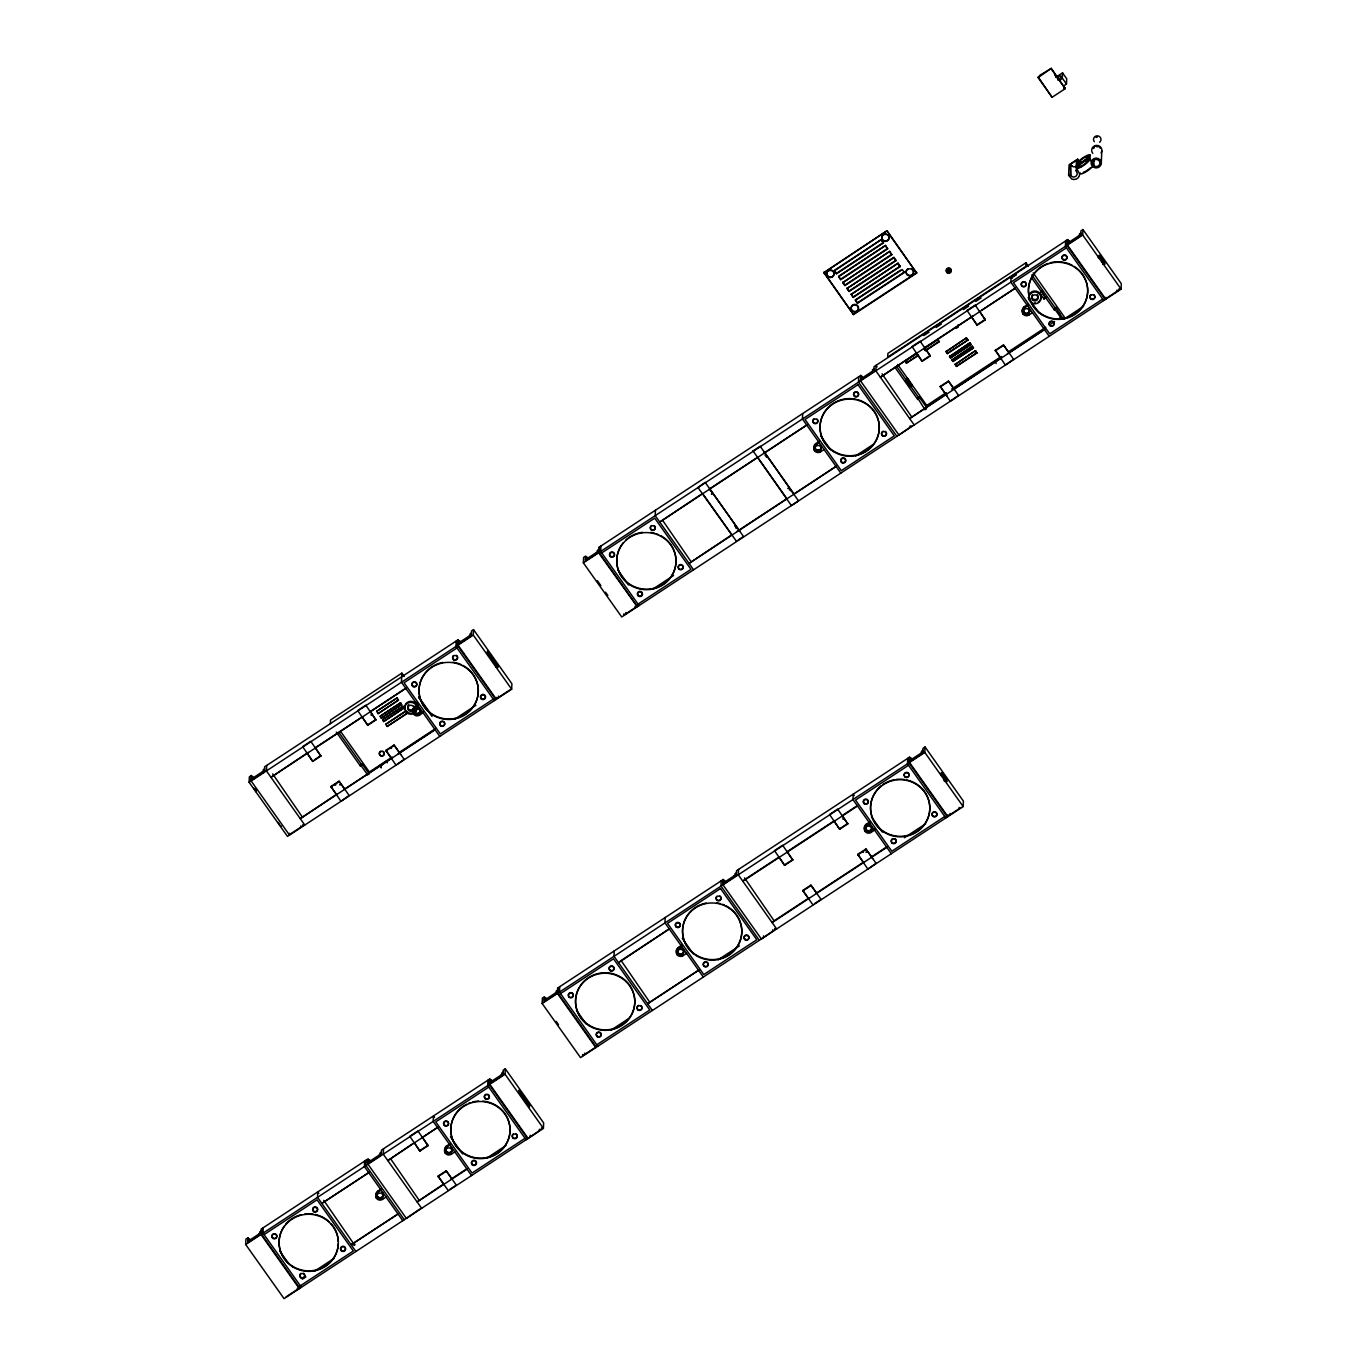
<?xml version="1.0" encoding="UTF-8"?>
<svg xmlns="http://www.w3.org/2000/svg" width="1367" height="1367" viewBox="0 0 1367 1367"><rect width="100%" height="100%" fill="white"/><g stroke="black" fill="none" stroke-linecap="round" stroke-linejoin="round"><path stroke-width="1.5" d="M458.03 644.626L471.273 635.928L471.512 630.99L473.546 629.657L511.907 683.79L511.668 689.224L287.48 836.416L249.102 782.283L249.358 776.832L251.391 775.499L253.784 778.882M251.391 775.499L251.135 780.933L289.514 835.083L289.599 833.272M253.203 779.105L253.271 777.789M262.379 773.09L262.43 771.774M266.685 765.469L266.428 770.903L304.79 825.053M489.779 1083.775L503.022 1075.077L503.244 1070.139L505.294 1068.789L543.656 1122.939L543.417 1128.373L284.063 1298.65L245.684 1244.517L245.94 1239.066L247.974 1237.733L250.383 1241.116M247.974 1237.733L247.752 1242.671L260.994 1233.974M249.785 1241.339L249.853 1240.023M258.961 1235.324L259.029 1233.991M261.729 1228.694L261.49 1234.145L299.851 1288.278M263.267 1227.703L263.011 1233.137L301.389 1287.27M300.74 827.223L300.808 825.907M302.842 824.574L302.79 825.89L289.531 834.588M315.281 747.646L320.869 756.071L312.718 761.436L307.131 753.012M297.34 1289.457L297.391 1288.141M299.424 1286.808L299.339 1288.62L260.977 1234.469L261.234 1229.036L368.219 1158.789L367.979 1164.223L406.341 1218.373L419.618 1209.18M330.37 723.656L330.541 719.965L401.864 673.128L404.273 676.511M339.033 781.172L349.149 795.457L340.981 801.301L330.882 786.521L339.033 781.172L344.655 789.101L390.894 758.668M340.349 731.072L369.363 772.013L369.278 773.995L361.947 763.657L360.358 765.981L360.427 764.666L367.757 775.004M308.293 752.311L270.956 777.31L406.016 688.165L370.474 711.489L375.908 719.948L367.757 725.296L362.152 716.872M376.66 711.301L397.045 697.922L376.66 711.301L378.044 713.677L398.429 700.297L397.045 697.922M378.044 713.677L398.446 699.887M380.146 716.223L400.531 702.843L380.146 716.223L381.188 718.102L401.556 704.723L400.531 702.843M381.188 718.102L401.573 704.33M381.171 767.946L380.18 765.315L386.297 761.299L387.374 761.795M382.589 719.674L402.975 706.295L382.589 719.674L383.631 721.554L404 708.157L402.975 706.295M383.631 721.554L404.017 707.764M387.117 726.475L407.486 713.096L387.117 726.475L385.733 724.1L404.41 711.831M366.185 1160.122L365.946 1165.555L404.307 1219.706M394.055 745.049L404.171 759.317L396.003 765.161L385.904 750.398L394.055 745.049L400.804 754.567M370.047 1162.394L370.098 1161.079M386.041 1197.082L382.47 1199.423A4.323 4.169 2.6 0 1 376.472 1198.312L376.523 1196.996M377.582 1192.537L377.651 1191.221L381.222 1188.863L381.154 1190.196L377.582 1192.537A4.323 4.169 2.6 0 0 376.472 1198.312M379.206 1156.362L379.274 1155.047M401.864 673.128L401.454 682.253L439.815 736.403M383.512 1148.741L383.273 1154.192L421.634 1208.325M382.47 1199.423L382.538 1198.107M407.486 713.096L406.119 710.72M419.515 715.112L419.566 713.796L423.138 711.455L423.087 712.771L419.515 715.112A4.323 4.169 2.6 0 1 413.5 714.018L413.569 712.685M414.628 708.226L414.697 706.91L418.251 704.569L418.199 705.885L414.628 708.226A4.323 4.169 2.6 0 0 413.5 714.018M417.806 706.397L415.773 702.279M422.437 1137.293L428.025 1145.717L419.874 1151.065L415.397 1144.23M456.219 641.02L455.98 646.471L494.341 700.605M457.757 640.012L457.501 645.463L495.879 699.596M460.064 643.293L460.132 641.977M448.154 1190.435L438.038 1176.167L446.189 1170.818L451.811 1178.747M454.818 1151.92L451.264 1154.261A4.323 4.169 2.6 0 1 445.249 1153.15L445.317 1151.834M469.24 637.278L469.308 635.945M446.377 1147.374L446.428 1146.059L449.999 1143.718L449.948 1145.033L446.377 1147.374A4.323 4.169 2.6 0 0 445.249 1153.15M449.777 1189.375L456.305 1185.086L446.189 1170.818M511.668 689.224L473.29 635.091L473.546 629.657M451.264 1154.261L451.315 1152.945A4.323 4.169 2.6 0 1 450.307 1153.44M496.46 697.46L496.375 699.272L458.013 645.121L458.253 639.688L264.634 766.802L264.412 771.757L251.169 780.454M497.878 665.797L497.793 667.728L487.335 652.965L487.421 651.034L497.878 665.797L495.845 667.147M498.442 697.426L498.494 696.111M487.968 1080.169L487.711 1085.603L526.09 1139.753M489.489 1079.161L489.249 1084.612L527.611 1138.745M491.812 1082.442L491.881 1081.126M500.988 1076.41L501.04 1075.094M543.417 1128.373L505.038 1074.24L505.294 1068.789M530.191 1136.575L530.242 1135.259M909.533 761.966L922.793 753.268L923.015 748.33L925.049 746.98L963.41 801.13L963.171 806.564L580.531 1057.631L542.152 1003.481L542.409 998.047L544.442 996.714L544.22 1001.652L557.463 992.955M539.35 1130.56L539.418 1129.245M546.253 1000.319L546.304 999.004M541.452 1127.895L541.4 1129.227L528.123 1138.421L489.762 1084.27L490.001 1078.836L381.478 1150.091L381.256 1155.03L367.996 1163.727M555.429 994.287L555.48 992.972M558.197 987.675L557.941 993.126L596.32 1047.259M559.718 986.666L559.479 992.117L597.84 1046.251M1067.422 244.539L1080.682 235.842L1080.904 230.903L1082.937 229.553L1121.316 283.704L1121.06 289.138L621.729 616.978L583.35 562.828L583.606 557.394L585.64 556.061L585.418 561L598.661 552.302M587.451 559.667L587.52 558.351M596.627 553.635L596.678 552.319M599.395 547.022L599.156 552.456L637.518 606.606M600.933 546.014L600.677 551.465L639.055 605.598M582.65 1054.47L582.581 1055.802L594.167 1048.181M584.615 1054.453L584.683 1053.137M595.892 1045.772L595.807 1047.6L557.446 993.45L557.685 988.016L723.28 879.459L725.672 882.843M623.848 613.817L623.779 615.15L637.039 606.452L598.643 552.798L598.883 547.364L860.783 375.412L863.192 378.796M625.83 613.8L625.881 612.484M614.244 950.885L614.005 956.319L652.367 1010.469M634.989 607.785L635.057 606.47M655.442 510.233L655.203 515.667L693.565 569.8M665.199 917.428L664.943 922.862L703.322 977.012M677.007 954.627L677.058 953.312A4.323 4.169 2.6 0 1 678.186 947.519L681.757 945.178L681.689 946.494L678.117 948.835A4.323 4.169 2.6 0 0 677.007 954.627A4.323 4.169 2.6 0 0 683.004 955.721L686.576 953.38M678.117 948.835L678.186 947.519M683.004 955.721L683.073 954.405A4.323 4.169 2.6 0 1 680.954 955.123M736.386 541.212L697.99 487.558L705.15 482.38L743.528 536.53L738.18 540.05M720.99 886.243L721.246 880.638M723.28 879.459L723.023 884.893L761.402 939.044L774.662 929.85L774.73 928.535M725.091 883.065L725.142 881.749M734.267 877.05L734.318 875.717M738.556 869.429L738.317 874.863L776.678 928.996M763.452 937.198L763.521 935.882M772.628 931.183L772.697 929.868M802.702 413.552L802.446 418.986L840.825 473.136M787.17 851.607L792.757 860.031L784.607 865.379L780.13 858.544M824.079 449.504L820.508 451.845A4.323 4.169 2.6 0 1 814.51 450.751L814.561 449.418M815.621 444.958L815.689 443.643L819.26 441.302L819.192 442.618L815.621 444.958A4.323 4.169 2.6 0 0 814.51 450.751M823.857 272.716L887.046 230.733L916.676 273.075L853.504 314.547L823.857 272.716L887.046 230.733M820.508 451.845L820.576 450.529A4.323 4.169 2.6 0 1 819.568 451.025M812.887 904.766L802.771 890.481L810.921 885.133L816.543 893.061M836.536 273.759L834.468 270.307L881.339 239.533L883.407 242.984L836.536 273.759L834.451 270.803L881.339 239.533M814.51 903.69L821.037 899.401L810.921 885.133M840.722 279.671L838.654 276.219L885.526 245.445L887.593 248.897L840.722 279.671L838.62 276.715L885.526 245.445M842.807 282.627L889.712 251.357L891.78 254.792L844.909 285.583L842.807 282.627L889.712 251.357M844.909 285.583L842.841 282.132M846.993 288.522L893.898 257.252L895.966 260.704L849.095 291.479L846.993 288.522L893.881 257.748L895.966 260.704M849.095 291.479L847.027 288.027M851.18 294.435L898.085 263.165L900.152 266.616L853.281 297.391L851.18 294.435L898.085 263.165M853.281 297.391L851.214 293.939M853.504 314.547L823.874 272.221M855.366 300.347L902.254 269.572L904.339 272.511L857.468 303.303L855.4 299.851L900.528 270.205M857.468 303.303L855.4 299.851M858.749 376.745L858.493 382.196L896.872 436.329M842.192 815.484L847.779 823.908L839.628 829.256L834.041 820.832M860.783 375.412L860.544 380.846L898.905 434.996L912.182 425.803M862.594 379.018L862.662 377.702M871.77 373.003L871.821 371.687M865.943 849.01L876.059 863.278L867.891 869.122L857.793 854.358L865.943 849.01L872.693 858.527M871.018 832.452L871.069 831.136L874.641 828.795L874.59 830.111L871.018 832.452A4.323 4.169 2.6 0 1 865.003 831.341L865.072 830.025M866.131 825.565L866.2 824.25L869.754 821.909L869.702 823.224L866.131 825.565A4.323 4.169 2.6 0 0 865.003 831.341M906.475 363.229L905.108 360.854L906.475 363.229L918.487 355.335M906.304 380.709L906.406 378.574L907.893 378.556L912.028 385.614L910.49 386.622L906.304 380.709L907.893 378.556L906.355 379.565M910.132 427.136L910.2 425.82M919.29 397.113L917.701 399.437L919.29 397.113L926.621 407.451L926.706 405.469L897.692 364.511M924.673 347.56L930.261 355.984L922.11 361.332L916.522 352.908M907.722 758.36L907.483 763.794L945.844 817.944M909.26 757.352L909.004 762.803L947.382 816.936M911.584 760.633L911.635 759.317M939.095 341.818L937.711 339.443L939.095 341.818L925.356 350.823A3.093 2.973 2.6 0 0 924.793 350.191M920.743 754.601L920.811 753.285M948.425 381.085L958.54 395.353L950.373 401.215L940.274 386.434L948.425 381.085L954.046 389.014L1002.062 357.419M963.171 806.564L924.793 752.431L925.049 746.98M946.067 351.661L966.469 337.871L967.836 340.246L947.451 353.626L946.067 351.661L966.469 337.871M947.451 353.626L946.084 351.268M949.552 356.582L969.955 342.792L970.98 344.672L950.595 358.051L949.552 356.582L969.955 342.792M950.595 358.051L949.569 356.189M951.996 360.017L972.398 346.244L973.424 348.124L953.038 361.503L951.996 360.017L972.398 346.244M953.038 361.503L952.013 359.624M955.14 364.459L975.525 350.67L976.909 353.045L956.524 366.424L955.14 364.459L975.525 350.67M956.524 366.424L955.157 364.049M947.963 814.783L947.878 816.612L909.516 762.461L909.756 757.028L736.523 870.762L736.3 875.7L723.058 884.398M949.945 814.766L949.997 813.45M979.695 311.437L985.299 319.861L977.149 325.209L971.544 316.785M959.121 808.751L959.173 807.436M988.922 366.134L995.091 360.973L996.184 361.452M1003.463 344.962L1013.579 359.231L1005.394 365.074L995.313 350.311L1003.463 344.962L1009.085 352.891M995.091 360.973L996.082 363.605M1032.478 312.684L1028.907 315.025A4.323 4.169 2.6 0 1 1022.892 313.932L1022.96 312.599M1025.968 262.754L1025.797 266.445L887.713 357.112L887.884 353.404L1025.968 262.754L1028.36 266.138M1024.02 308.139L1024.088 306.823L1027.659 304.482L1027.591 305.798L1024.02 308.139A4.323 4.169 2.6 0 0 1022.892 313.932M1038.134 77.611L1039.723 75.356L1051.308 68.35L1065.235 88.667L1052.094 97.296L1038.134 77.611L1051.308 68.35M1028.907 315.025L1028.975 313.709M1039.809 293.068L1041.381 290.915L1045.516 297.972L1043.995 298.98L1039.809 293.068L1041.329 292.06M1052.094 97.296L1038.168 76.979M1043.995 298.98L1044.046 297.818M1045.516 297.972L1045.567 296.81M1059.664 80.687L1062.296 78.124L1062.535 72.861L1055.751 77.321M1055.854 307.455L1054.265 309.779L1055.854 307.455L1063.116 319.109M1063.885 85.745L1066.482 84.036L1066.721 78.756L1062.535 72.861M1065.611 240.934L1065.371 246.368L1103.733 300.518M1077.709 159.17L1077.23 169.679L1079.64 173.848A5.605 5.4 2.6 0 1 1071.745 179.026L1068.601 175.352L1069.079 164.826L1077.709 159.17L1079.896 162.263M1076.888 160.998L1076.325 160.059L1076.41 171.524A3.486 3.366 2.6 0 1 1075.675 176.411A3.486 3.366 2.6 0 1 1070.669 175.284L1070.515 163.886L1071.147 164.775A3.486 3.366 2.6 0 0 1071.882 165.629M860.561 380.351L873.803 371.653L874.026 366.715L1067.661 239.601L1067.405 245.035L1105.766 299.185L1105.852 297.374M1070.669 175.284L1070.498 164.245L1076.307 160.435M1069.524 241.891L1069.472 243.206L1067.149 239.926L1066.892 245.376L1105.271 299.51M1078.631 237.192L1078.7 235.859M1121.06 289.138L1082.698 235.004L1082.937 229.553M1089.943 159.187L1090.131 155.223L1085.979 159.854L1089.943 159.187L1091.857 161.887M1101.255 163.579A5.092 4.904 2.6 0 0 1094.164 158.504A5.092 4.904 2.6 0 0 1093.156 166.945A5.092 4.904 2.6 0 0 1101.255 163.579L1101.836 150.883M1117.01 291.325L1117.061 290.009M1119.112 288.676L1119.043 289.992L1105.8 298.69M251.255 778.472L252.827 776.473L251.306 777.481M458.116 642.661L459.705 640.662L458.167 641.67M585.503 559.018L587.075 557.035L585.554 558.026M860.646 378.386L862.218 376.386L860.697 377.395M1067.524 242.557L1069.097 240.575L1067.559 241.583M247.837 1240.689L249.409 1238.707L247.888 1239.715M368.099 1161.745L369.671 1159.763L368.133 1160.754M544.305 999.67L545.877 997.688L544.356 998.696M489.864 1081.793L491.437 1079.81L489.916 1080.819M723.143 882.433L724.715 880.433L723.177 881.442M909.619 759.984L911.208 758.002L909.67 758.993M836.553 273.263L883.441 242.489M840.739 279.176L887.627 248.401M844.926 285.088L891.814 254.296M849.112 290.983L896 260.208M853.298 296.895L900.187 266.121M857.485 302.808L904.356 272.016M853.521 314.051L916.71 272.58M1068.601 175.352L1070.036 174.395M1075.846 170.585L1077.23 169.679M923.767 335.599L929.047 332.13M936.105 327.499L941.385 324.03M963.376 309.591L968.69 306.105M975.765 301.458L981.079 297.972M1011.153 278.219L1016.467 274.733M264.549 768.784L263.011 770.117L264.497 769.775M471.41 632.972L469.872 634.305L471.376 633.963M598.797 549.329L597.259 550.662L598.746 550.32M873.94 368.697L872.402 370.03L873.906 369.688M1080.819 232.886L1079.264 234.218L1080.767 233.86M251.22 779.122L264.48 770.424M458.099 643.31L471.342 634.613M585.469 559.684L598.729 550.986M860.612 379.035L873.872 370.337M1067.49 243.223L1080.733 234.526M249.102 782.283L473.29 635.091M583.35 562.828L1082.698 235.004M457.022 647.941L404.034 682.731L440.311 733.925L493.299 699.135M601.719 552.934L654.725 518.144L690.984 569.338L637.996 604.129M1066.414 247.854L1013.425 282.644L1049.702 333.838L1102.691 299.048M315.401 747.646L361.589 717.316M702.33 493.607L659.731 522.057L807.008 424.898L764.426 452.853M709.439 488.959L757.335 457.501M915.907 353.387L880.365 377.224L1015.408 288.078L981.643 310.241M924.793 347.56L972.774 316.067M905.074 361.247L917.103 353.37M923.955 348.858L937.694 339.836M906.492 362.819L918.504 354.942M925.374 350.43L939.112 341.408M314.376 759.864L320.903 755.575M367.774 724.8L375.925 719.452M922.144 360.854L930.295 355.488M977.166 324.714L985.317 319.365M947.468 353.233L967.853 339.853M415.705 703.441L417.243 702.433M385.716 724.493L406.102 711.113M1098.555 257.816L1100.589 256.466L1103.477 260.55A5.348 0.854 56.7 0 1 1104.348 264.019L1099.529 257.218A5.348 0.854 56.7 0 1 1100.247 256.107L1098.214 257.44M950.612 357.658L970.997 344.279M910.542 385.46L912.079 384.469L910.593 384.469M1101.443 261.883L1103.477 260.55M953.055 361.11L973.441 347.731M956.541 366.031L976.927 352.652M330.865 787.016L339.016 781.668M385.887 750.893L394.038 745.545M940.257 386.929L948.408 381.581M995.279 350.806L1003.429 345.458M926.706 405.469L946.254 392.637M951.586 389.134L1001.327 356.479M1008.436 351.815L1045.738 327.311M1049.292 324.987L1054.623 321.484M1058.178 319.16L1061.732 316.819M369.363 772.013L392.124 757.079M399.13 752.482L435.902 728.338M337.598 793.663L300.262 818.645L435.304 729.5L398.002 754.003M731.635 534.958L689.036 563.409L836.314 466.232L793.731 494.188M736.95 531.473L786.64 498.852M946.989 393.576L909.653 418.558L1044.713 329.413L1007.394 353.916M1063.167 317.793L1061.646 318.801L1054.316 308.464M380.129 766.477L386.297 761.299L387.339 762.769M926.57 408.767L925.032 409.775L917.77 398.122M454.681 719.196L475.887 705.287M652.384 589.399L673.572 575.49M855.674 455.929L873.342 444.343M1064.073 319.109L1083.501 306.362M496.409 698.776L509.652 690.079M557.599 989.998L556.044 991.331L557.548 990.972M736.437 872.744L734.882 874.077L736.386 873.735M922.913 750.295L921.375 751.628L922.879 751.286M544.271 1000.336L557.514 991.639M723.109 883.082L736.352 874.384M909.602 760.65L922.845 751.953M542.152 1003.481L924.793 752.431M560.521 993.587L613.51 958.797L649.786 1009.991L596.798 1044.781M908.525 765.281L855.537 800.071L891.814 851.248L944.802 816.458M620.31 961.069L669.505 928.774L618.533 962.727M742.879 880.758L778.148 857.605M786.965 851.812L834.588 820.559M843.405 814.766L857.519 805.505M742.845 881.254L857.485 806M784.624 864.884L792.775 859.535M839.663 828.761L847.813 823.412M940.701 775.294L942.752 773.961M943.555 779.31L945.588 777.977L942.359 773.534A5.348 0.854 56.7 0 0 941.641 774.645L946.46 781.446A5.348 0.854 56.7 0 0 945.588 777.977M261.131 1231.018L259.593 1232.351L261.097 1231.992M381.376 1152.056L379.838 1153.389L381.342 1153.047M503.159 1072.121L501.621 1073.454L503.124 1073.095M247.82 1241.356L261.063 1232.658M368.065 1162.411L381.308 1153.714M489.83 1082.459L503.09 1073.761M245.684 1244.517L505.038 1074.24M264.07 1234.606L317.059 1199.816L353.335 1251.01L300.347 1285.8M488.771 1087.09L435.765 1121.88L472.042 1173.074L525.048 1138.284M412.783 1143.701L387.801 1160.583L437.748 1127.314L421.702 1137.84M802.737 890.976L810.904 885.628M857.775 854.853L865.926 849.505M419.891 1150.57L428.059 1145.221M772.167 922.11L809.213 897.794M816.27 893.164L863.893 861.893M870.933 857.263L886.807 846.839M772.15 922.605L886.79 847.335M611.186 1030.069L628.837 1018.466M718.171 959.805L739.376 945.896M904.424 837.698L925.613 823.788M947.912 816.116L961.155 807.419M438.021 1176.662L446.172 1171.314M443.865 1183.873L417.106 1201.935L467.036 1169.144M451.007 1179.191L467.053 1168.648M353.233 1245.081L354.754 1244.073L354.702 1245.234L323.757 1200.346M302.346 1279.204L305.883 1276.881M314.718 1271.088L334.146 1258.323M486.43 1158.345L505.858 1145.597M286.13 1296.822L299.373 1288.124M1063.765 88.411L1065.269 88.035M988.973 364.989L990.067 365.467M381.273 765.793L380.18 765.315L381.222 766.784M256.312 791.937L253.886 788.144M1054.675 74.946L1060.006 81.183M279.705 825.07L281.414 826.3M1062.296 78.124L1066.482 84.036M1051.291 68.982L1065.235 88.667M1067.661 239.601L1070.053 242.984M1033.162 272.904L1064.329 316.905M1058.109 311.693L1060.519 315.111M1031.795 274.921L1055.785 308.771M1031.487 277.638L1054.265 309.779M1028.138 297.63L1039.005 312.94M1012.144 278.202L1011.102 276.732L1010.845 282.166L1049.224 336.316M985.299 319.861L975.201 305.097L967.05 310.446L977.149 325.209M995.313 350.311L1000.917 358.239M966.452 338.281L967.836 340.246M969.938 343.202L970.98 344.672M972.381 346.637L973.424 348.124M975.508 351.08L976.909 353.045M887.029 231.228L916.676 273.075M881.322 240.028L883.407 242.984M885.508 245.94L887.593 248.897M889.695 251.853L891.78 254.792M898.068 263.66L900.152 266.616M930.261 355.984L920.179 341.22L912.028 346.569L922.11 361.332M940.274 386.434L947.023 395.952M907.842 379.701L912.028 385.614M896.462 366.288L919.239 398.429M894.907 367.262L917.701 399.437M877.118 366.852L876.076 365.382L875.82 370.816L914.198 424.966M882.074 373.84L911.823 417.072M820.952 436.141L830.606 449.76M763.777 451.332L793.749 493.641M757.848 457.706L786.623 498.323M709.951 489.164L739.923 531.455M702.809 493.846L731.601 534.446M662.619 520.349L691.206 561.905M871.462 816.748L882.313 832.076M854.255 795.628L853.196 794.159L852.957 799.592L891.318 853.743M847.779 823.908L837.698 809.127L829.547 814.493L839.628 829.256M857.793 854.358L863.414 862.287M617.662 569.629L628.53 584.956M597.396 580.702L600.882 585.623M605.53 592.184L607.854 595.465M792.757 860.031L782.659 845.267L774.508 850.616L784.607 865.379M802.771 890.481L808.393 898.409M744.554 877.887L774.32 921.102M720.99 886.072L759.351 940.376M682.253 938.326L693.103 953.653M621.421 961.001L650.008 1002.558M418.661 696.811L430.639 713.728M418.746 697.717L432.023 716.445M397.028 698.315L398.429 700.297M400.514 703.236L401.556 704.723M402.957 706.688L404 708.157M375.908 719.948L365.809 705.184L357.658 710.532L367.757 725.296M576.447 1010.281L586.118 1023.917M385.904 750.398L391.526 758.326M556.181 1021.354L558.505 1024.652M338.982 732.627L361.896 764.973M336.367 732.114L360.358 765.981M320.869 756.071L310.787 741.307L302.637 746.655L312.718 761.436M330.882 786.521L336.504 794.466M272.682 773.927L302.432 817.158M450.495 1136.866L462.559 1153.885M434.484 1117.437L433.442 1115.968L433.202 1121.401L471.564 1175.552M428.025 1145.717L417.943 1130.953L409.775 1136.302L419.874 1151.065M438.038 1176.167L443.66 1184.095M390.706 1158.908L419.276 1200.431M365.707 1162.599L364.664 1161.13L364.408 1166.564L402.787 1220.714M318.836 1193.374L317.776 1191.904L317.537 1197.338L355.898 1251.488M279.996 1251.301L288.454 1263.245M255.561 789.323L256.347 790.57L255.544 789.374M279.449 824.677L278.219 822.336M416.952 707.747A6.169 5.946 2.6 0 1 408.801 713.899A6.169 5.946 2.6 0 1 406.272 704.21A6.169 5.946 2.6 0 1 416.474 705.953M413.893 706.073A3.144 3.042 2.6 0 1 410.971 709.917A3.144 3.042 2.6 0 1 407.776 706.278M408.118 705.389A3.144 3.042 2.6 0 1 408.733 704.637M417.003 707.696A6.169 5.946 2.6 0 1 414.919 711.78M413.278 712.754A6.169 5.946 2.6 0 1 408.545 712.805M407.674 712.378A6.169 5.946 2.6 0 1 405.623 710.43M405.162 709.61A6.169 5.946 2.6 0 1 408.87 701.63A6.169 5.946 2.6 0 1 416.832 705.85M382.897 751.218A2.478 2.375 2.6 0 1 383.7 754.909A2.478 2.375 2.6 0 1 379.787 754.687A2.478 2.375 2.6 0 1 381 751.098M448.086 1153.594A4.323 4.169 2.6 0 1 446.428 1146.059M450.717 1147.391A3.144 3.042 2.6 0 1 451.23 1151.834A3.144 3.042 2.6 0 1 446.582 1151.92A3.144 3.042 2.6 0 1 446.889 1147.46M451.981 1149.049A3.144 3.042 2.6 0 1 448.12 1152.449A3.144 3.042 2.6 0 1 446.343 1147.699M451.332 1147.614A3.144 3.042 2.6 0 1 451.759 1148.28M515.957 1133.807A2.478 2.375 2.6 0 1 516.692 1137.395A2.478 2.375 2.6 0 1 512.898 1137.447A2.478 2.375 2.6 0 1 513.479 1133.841M476.434 1163.095A2.478 2.375 2.6 0 1 472.555 1164.581A2.478 2.375 2.6 0 1 472.794 1160.566A2.478 2.375 2.6 0 1 476.468 1162.48M444.736 1121.282A2.478 2.375 2.6 0 1 448.53 1122.922A2.478 2.375 2.6 0 1 445.403 1125.554A2.478 2.375 2.6 0 1 444.241 1121.692M487.609 1094.249A2.478 2.375 2.6 0 1 488.805 1097.974A2.478 2.375 2.6 0 1 484.772 1097.769A2.478 2.375 2.6 0 1 486.327 1094.181M482.773 1101.119A29.647 28.57 2.6 0 1 507.533 1141.223A29.647 28.57 2.6 0 1 460.132 1150.331A29.647 28.57 2.6 0 1 466.762 1104.194M468.625 1103.34A29.647 28.57 2.6 0 1 470.556 1102.622M472.538 1102.024A29.647 28.57 2.6 0 1 478.638 1101.067M378.198 1198.363A3.093 2.973 2.6 0 1 378.796 1193.254A3.093 2.973 2.6 0 1 383.102 1196.313A3.093 2.973 2.6 0 1 378.198 1198.363A4.323 4.169 2.6 0 1 377.651 1191.221M381.94 1192.554A3.144 3.042 2.6 0 1 382.435 1196.996A3.144 3.042 2.6 0 1 377.805 1197.082A3.144 3.042 2.6 0 1 378.112 1192.622M382.555 1192.759A3.144 3.042 2.6 0 1 382.059 1197.031A3.144 3.042 2.6 0 1 377.634 1196.552A3.144 3.042 2.6 0 1 378.112 1192.28M303.371 1273.241A2.478 2.375 2.6 0 1 304.602 1276.231A2.478 2.375 2.6 0 1 301.611 1277.667A2.478 2.375 2.6 0 1 299.869 1274.933M300.074 1274.334A2.478 2.375 2.6 0 1 300.894 1273.412M274.87 1233.683A2.478 2.375 2.6 0 1 276.493 1237.255A2.478 2.375 2.6 0 1 272.46 1237.494A2.478 2.375 2.6 0 1 273.605 1233.752M313.487 1207.471A2.478 2.375 2.6 0 1 317.503 1208.548A2.478 2.375 2.6 0 1 314.82 1211.606A2.478 2.375 2.6 0 1 313.077 1207.95M338.332 1243.68A29.647 28.57 2.6 0 1 299.288 1269.362A29.647 28.57 2.6 0 1 284.302 1226.045M285.532 1224.439A29.647 28.57 2.6 0 1 300.825 1214.75M304.875 1213.981A29.647 28.57 2.6 0 1 313.128 1214.084M315.162 1214.46A29.647 28.57 2.6 0 1 329.515 1222.03M330.934 1223.482A29.647 28.57 2.6 0 1 338.35 1241.68M1029.214 300.227A6.169 5.946 2.6 0 1 1034.973 291.957A6.169 5.946 2.6 0 1 1040.492 300.415A6.169 5.946 2.6 0 1 1030.24 301.799M1037.28 294.469A3.144 3.042 2.6 0 1 1037.211 298.655A3.144 3.042 2.6 0 1 1032.871 298.792A3.144 3.042 2.6 0 1 1032.478 294.623M1029.197 294.691A6.169 5.946 2.6 0 1 1038.1 291.82A6.169 5.946 2.6 0 1 1039.672 300.74M1039.005 301.406A6.169 5.946 2.6 0 1 1038.219 301.953M1035.485 302.842A6.169 5.946 2.6 0 1 1034.529 302.842M958.335 326.098A2.478 2.375 2.6 0 1 956.439 327.602M958.25 324.68A2.478 2.375 2.6 0 1 954.576 327.584M1093.754 164.296A8.151 1.743 -35.3 0 1 1093.822 164.587L1093.959 160.64A8.151 1.743 -35.3 0 1 1093.908 160.998M1093.036 166.056A8.151 1.743 -35.3 0 1 1084.902 172.447A8.151 1.743 -35.3 0 1 1080.477 173.011M1090.507 167.645A5.434 1.162 -35.3 0 1 1090.012 168.141M1089.448 168.637A5.434 1.162 -35.3 0 1 1086.047 171.046M1085.381 171.422A5.434 1.162 -35.3 0 1 1083.279 172.259M1076.137 166.261A3.486 3.366 2.6 0 1 1071.13 165.134M1093.515 148.542A3.742 3.605 2.6 0 1 1094.096 147.79M1096.727 146.713A3.742 3.605 2.6 0 1 1097.701 146.833M1093.395 148.08A3.742 3.605 2.6 0 1 1095.497 146.218M1097.223 146.013A3.742 3.605 2.6 0 1 1099.324 146.952M1099.717 147.363A3.742 3.605 2.6 0 1 1100.298 148.337M1094.335 141.672A3.742 3.605 2.6 0 1 1094.933 136.615A3.742 3.605 2.6 0 1 1100.179 137.213A3.742 3.605 2.6 0 1 1099.581 142.271M1092.78 153.36A5.092 4.904 2.6 0 1 1093.19 146.799A5.092 4.904 2.6 0 1 1100.008 146.542A5.092 4.904 2.6 0 1 1101.016 153.036M1096.044 137.469A2.375 2.29 2.6 0 1 1097.24 137.144M679.826 955.055A4.323 4.169 2.6 0 1 678.767 954.713A3.093 2.973 2.6 0 1 679.331 949.552A3.093 2.973 2.6 0 1 683.637 952.611A3.093 2.973 2.6 0 1 678.733 954.679M683.073 949.399A3.144 3.042 2.6 0 1 681.62 954.166A3.144 3.042 2.6 0 1 677.468 951.21A3.144 3.042 2.6 0 1 681.757 948.459M683.09 949.074A3.144 3.042 2.6 0 1 682.133 953.636A3.144 3.042 2.6 0 1 677.639 951.928A3.144 3.042 2.6 0 1 680.151 947.963M680.971 947.946A3.144 3.042 2.6 0 1 681.774 948.134M719.948 895.983A2.478 2.375 2.6 0 1 720.563 899.435A2.478 2.375 2.6 0 1 716.94 899.725A2.478 2.375 2.6 0 1 716.957 896.205M726.338 905.996A29.647 28.57 2.6 0 1 733.054 951.381A29.647 28.57 2.6 0 1 686.046 944.426A29.647 28.57 2.6 0 1 706.295 903.023M716.581 902.818A29.647 28.57 2.6 0 1 720.614 903.69M722.579 904.322A29.647 28.57 2.6 0 1 724.493 905.108M640.713 1005.514A2.478 2.375 2.6 0 1 641.294 1009.256A2.478 2.375 2.6 0 1 637.398 1008.829A2.478 2.375 2.6 0 1 638.833 1005.309M572.483 993.211A2.478 2.375 2.6 0 1 571.833 997.175A2.478 2.375 2.6 0 1 568.382 994.92A2.478 2.375 2.6 0 1 571.936 992.852M870.078 831.614A4.323 4.169 2.6 0 1 866.763 831.444M865.824 830.846A4.323 4.169 2.6 0 1 866.2 824.25M871.736 827.565A3.144 3.042 2.6 0 1 868.558 831.051A3.144 3.042 2.6 0 1 865.533 827.411A3.144 3.042 2.6 0 1 869.754 825.19M871.069 826.129A3.144 3.042 2.6 0 1 871.497 826.813M871.77 828.026A3.144 3.042 2.6 0 1 866.781 830.128A3.144 3.042 2.6 0 1 867.361 824.899M842.841 818.679A3.093 2.973 2.6 0 1 843.2 819.38M862.748 852.512A3.093 2.973 2.6 0 1 863.431 852.102M865.789 852.034A3.093 2.973 2.6 0 1 866.507 852.393M943.879 779.891A5.348 0.854 56.7 0 1 944.665 781.428M932.738 812.425A2.478 2.375 2.6 0 1 936.822 813.228A2.478 2.375 2.6 0 1 934.362 816.458A2.478 2.375 2.6 0 1 932.362 812.921M894.838 838.706A2.478 2.375 2.6 0 1 895.624 842.397A2.478 2.375 2.6 0 1 891.711 842.175A2.478 2.375 2.6 0 1 892.941 838.586M904.271 773.961A2.478 2.375 2.6 0 1 908.286 772.953A2.478 2.375 2.6 0 1 907.551 776.917A2.478 2.375 2.6 0 1 904.151 774.576M906.629 779.908A29.647 28.57 2.6 0 1 926.997 820.029A29.647 28.57 2.6 0 1 881.988 830.265A29.647 28.57 2.6 0 1 881.356 785.649M882.997 784.453A29.647 28.57 2.6 0 1 894.308 779.754M896.342 779.429A29.647 28.57 2.6 0 1 904.595 779.532M887.832 234.68A3.708 3.571 2.6 0 1 887.2 240.507A3.708 3.571 2.6 0 1 881.749 237.926A3.708 3.571 2.6 0 1 886.106 233.877M911.618 268.718A3.708 3.571 2.6 0 1 913.071 273.571A3.708 3.571 2.6 0 1 908.03 274.955A3.708 3.571 2.6 0 1 906.577 270.085M907.158 269.35A3.708 3.571 2.6 0 1 907.91 268.769M418.575 714.292A4.323 4.169 2.6 0 1 417.465 714.514M416.337 714.445A4.323 4.169 2.6 0 1 414.697 706.91M419.566 708.789A3.144 3.042 2.6 0 1 419.088 713.061A3.144 3.042 2.6 0 1 414.662 712.566A3.144 3.042 2.6 0 1 415.141 708.311M416.645 707.679A3.144 3.042 2.6 0 1 418.986 708.243M419.584 708.465A3.144 3.042 2.6 0 1 419.105 712.72A3.144 3.042 2.6 0 1 414.679 712.241A3.144 3.042 2.6 0 1 415.158 707.969M415.858 707.576A3.144 3.042 2.6 0 1 416.662 707.354M417.482 707.337A3.144 3.042 2.6 0 1 419.003 707.918M335.274 785.256A3.093 2.973 2.6 0 1 335.838 784.692M339.58 784.573A3.093 2.973 2.6 0 1 340.178 785.102M370.953 714.736A3.093 2.973 2.6 0 1 371.328 715.419M390.859 748.552A3.093 2.973 2.6 0 1 391.543 748.142M481.748 694.692A2.478 2.375 2.6 0 1 485.473 696.504A2.478 2.375 2.6 0 1 482.226 698.998A2.478 2.375 2.6 0 1 481.235 695.085M456.458 655.374A2.478 2.375 2.6 0 1 457.074 658.826A2.478 2.375 2.6 0 1 453.434 659.116A2.478 2.375 2.6 0 1 453.451 655.596M462.849 665.387A29.647 28.57 2.6 0 1 469.565 710.772A29.647 28.57 2.6 0 1 422.54 703.817A29.647 28.57 2.6 0 1 442.788 662.414M453.092 662.209A29.647 28.57 2.6 0 1 461.004 664.482M948.305 272.614A2.478 2.375 2.6 0 1 946.63 269.043A2.478 2.375 2.6 0 1 950.663 268.769A2.478 2.375 2.6 0 1 949.587 272.511M1056.964 77.236A7.536 1.606 -35.3 0 1 1060.98 76.262A7.536 1.606 -35.3 0 1 1057.87 80.157M816.253 450.837A4.323 4.169 2.6 0 1 815.689 443.643M819.978 444.976A3.144 3.042 2.6 0 1 820.285 449.606A3.144 3.042 2.6 0 1 815.501 449.094A3.144 3.042 2.6 0 1 816.851 444.634M821.242 446.633A3.144 3.042 2.6 0 1 818.884 450.033A3.144 3.042 2.6 0 1 815.142 448.051A3.144 3.042 2.6 0 1 816.868 444.292M820.593 445.198A3.144 3.042 2.6 0 1 821.02 445.864M734.916 526.295A3.093 2.973 2.6 0 1 735.514 526.825M711.626 493.282A3.093 2.973 2.6 0 1 711.797 494.034M711.694 491.966A3.093 2.973 2.6 0 1 711.558 494.239M710.105 490.257A3.093 2.973 2.6 0 1 711.318 491.266M734.985 524.979A3.093 2.973 2.6 0 1 736.078 528.448M789.237 489.796A3.093 2.973 2.6 0 1 789.955 490.172M765.076 455.45A3.093 2.973 2.6 0 1 765.759 455.877M766.289 456.458A3.093 2.973 2.6 0 1 766.648 457.159M765.144 454.134A3.093 2.973 2.6 0 1 766.836 457.364M787.7 488.327A3.093 2.973 2.6 0 1 791.288 491.556M885.218 431.391A2.478 2.375 2.6 0 1 885.799 435.133A2.478 2.375 2.6 0 1 881.903 434.689A2.478 2.375 2.6 0 1 883.338 431.186M816.988 419.071A2.478 2.375 2.6 0 1 817.056 422.591A2.478 2.375 2.6 0 1 813.416 422.335A2.478 2.375 2.6 0 1 813.98 418.866M858.117 399.813A29.647 28.57 2.6 0 1 870.557 447.505A29.647 28.57 2.6 0 1 821.208 435.014A29.647 28.57 2.6 0 1 856.118 399.301M614.466 554.814A2.478 2.375 2.6 0 1 610.588 556.249A2.478 2.375 2.6 0 1 610.861 552.234A2.478 2.375 2.6 0 1 614.518 554.199M654.144 525.577A2.478 2.375 2.6 0 1 654.622 529.2A2.478 2.375 2.6 0 1 650.846 529.012A2.478 2.375 2.6 0 1 651.683 525.458M660.534 535.591A29.647 28.57 2.6 0 1 671.556 575.815A29.647 28.57 2.6 0 1 629.298 583.931A29.647 28.57 2.6 0 1 623.198 542.767M626.001 539.845A29.647 28.57 2.6 0 1 642.541 532.31M650.777 532.412A29.647 28.57 2.6 0 1 654.827 533.284M656.775 533.933A29.647 28.57 2.6 0 1 658.689 534.702M1024.635 313.983A3.093 2.973 2.6 0 1 1025.216 308.857A3.093 2.973 2.6 0 1 1029.539 311.915A3.093 2.973 2.6 0 1 1024.635 313.983A4.323 4.169 2.6 0 1 1024.088 306.823M1028.377 308.156A3.144 3.042 2.6 0 1 1028.873 312.599A3.144 3.042 2.6 0 1 1024.242 312.684A3.144 3.042 2.6 0 1 1024.532 308.224M1028.975 308.378A3.144 3.042 2.6 0 1 1028.497 312.633A3.144 3.042 2.6 0 1 1024.071 312.154A3.144 3.042 2.6 0 1 1024.549 307.883M1102.554 264.002A5.348 0.854 56.7 0 1 1102.742 264.429M1093.6 294.571A2.478 2.375 2.6 0 1 1094.677 297.63A2.478 2.375 2.6 0 1 1091.618 298.912A2.478 2.375 2.6 0 1 1090.012 296.075M1090.251 295.494A2.478 2.375 2.6 0 1 1091.139 294.606M1053.701 322.082A2.478 2.375 2.6 0 1 1052.043 325.773A2.478 2.375 2.6 0 1 1049.275 322.766A2.478 2.375 2.6 0 1 1053.256 321.621M1025.387 282.251A2.478 2.375 2.6 0 1 1024.737 286.233A2.478 2.375 2.6 0 1 1021.269 283.977A2.478 2.375 2.6 0 1 1024.84 281.91M1066.978 257.406A2.478 2.375 2.6 0 1 1064.603 259.662A2.478 2.375 2.6 0 1 1062.056 257.577A2.478 2.375 2.6 0 1 1063.987 254.945M1064.62 254.894A2.478 2.375 2.6 0 1 1066.926 256.774M1074.018 266.326A29.647 28.57 2.6 0 1 1078.956 310.685A29.647 28.57 2.6 0 1 1032.974 305.456A29.647 28.57 2.6 0 1 1048.199 263.387M1050.181 262.789A29.647 28.57 2.6 0 1 1072.241 265.301M322.099 1203.25L368.97 1172.476L322.099 1203.25M351.387 1244.585L398.275 1213.811L351.387 1244.585M519.17 1090.182L519.084 1092.113L529.542 1106.877L529.627 1104.946L519.17 1090.182M647.855 1003.566L698.81 970.109L647.855 1003.566M753.046 450.939L791.39 505.585L798.533 500.903L760.189 446.257L753.046 450.939M1076.718 164.006L1076.53 167.987L1080.716 163.322L1076.718 164.006M947.519 270.666C949.262 275.16 951.039 267.3 947.519 270.666C951.466 273.639 948.869 266.035 947.587 270.615M858.015 384.674L805.026 419.464L841.303 470.658L894.291 435.868L858.015 384.674M720.512 888.55L667.523 923.34L703.8 974.534L756.788 939.744L720.512 888.55M408.716 710.532A3.144 3.042 2.6 0 0 413.893 708.875A3.144 3.042 2.6 0 0 409.792 705.389A3.144 3.042 2.6 0 0 408.716 710.532M380.197 755.558A2.478 2.375 2.6 0 0 384.23 754.191A2.478 2.375 2.6 0 0 380.983 751.508A2.478 2.375 2.6 0 0 380.197 755.558M446.992 1153.218A3.093 2.973 2.6 0 0 451.879 1151.151A3.093 2.973 2.6 0 0 447.573 1148.092A3.093 2.973 2.6 0 0 446.992 1153.218M464.455 1154.107A29.647 28.57 2.6 0 0 510.011 1131.432A29.647 28.57 2.6 0 0 466.745 1104.69A29.647 28.57 2.6 0 0 464.455 1154.107M513.035 1138.096A2.478 2.375 2.6 0 0 517.136 1136.968A2.478 2.375 2.6 0 0 514.06 1134.097A2.478 2.375 2.6 0 0 513.035 1138.096M472.367 1164.94A2.478 2.375 2.6 0 0 476.399 1163.59A2.478 2.375 2.6 0 0 473.17 1160.891A2.478 2.375 2.6 0 0 472.367 1164.94M444.446 1125.554A2.478 2.375 2.6 0 0 448.496 1124.255A2.478 2.375 2.6 0 0 445.283 1121.504A2.478 2.375 2.6 0 0 444.446 1125.554M485.507 1099A2.478 2.375 2.6 0 0 489.301 1097.137A2.478 2.375 2.6 0 0 485.712 1094.882A2.478 2.375 2.6 0 0 485.507 1099M292.76 1266.833A29.647 28.57 2.6 0 0 338.298 1244.175A29.647 28.57 2.6 0 0 295.033 1217.416A29.647 28.57 2.6 0 0 292.76 1266.833M341.323 1250.822A2.478 2.375 2.6 0 0 345.424 1249.694A2.478 2.375 2.6 0 0 342.348 1246.824A2.478 2.375 2.6 0 0 341.323 1250.822M300.655 1277.684A2.478 2.375 2.6 0 0 304.687 1276.334A2.478 2.375 2.6 0 0 301.458 1273.634A2.478 2.375 2.6 0 0 300.655 1277.684M272.734 1238.28A2.478 2.375 2.6 0 0 276.783 1236.981A2.478 2.375 2.6 0 0 273.571 1234.247A2.478 2.375 2.6 0 0 272.734 1238.28M313.795 1211.743A2.478 2.375 2.6 0 0 317.588 1209.863A2.478 2.375 2.6 0 0 314 1207.625A2.478 2.375 2.6 0 0 313.795 1211.743M341.34 1250.327A2.478 2.375 2.6 0 0 345.458 1249.199A2.478 2.375 2.6 0 0 342.365 1246.328A2.478 2.375 2.6 0 0 341.34 1250.327M1032.803 300.176A3.144 3.042 2.6 0 0 1037.98 298.519A3.144 3.042 2.6 0 0 1033.879 295.016A3.144 3.042 2.6 0 0 1032.803 300.176M1080.921 163.22A8.151 1.743 -35.3 0 0 1090.097 154.898A8.151 1.743 -35.3 0 0 1079.298 160.674A8.151 1.743 -35.3 0 0 1080.921 163.22M1080.733 167.201A8.151 1.743 -35.3 0 0 1089.926 158.88A8.151 1.743 -35.3 0 0 1079.11 164.655A8.151 1.743 -35.3 0 0 1080.733 167.201M1081.331 166.125A5.434 1.162 -35.3 0 0 1087.722 160.52A5.434 1.162 -35.3 0 0 1080.716 164.108A5.434 1.162 -35.3 0 0 1081.331 166.125M1081.519 162.143A5.434 1.162 -35.3 0 0 1087.91 156.522A5.434 1.162 -35.3 0 0 1080.887 160.11A5.434 1.162 -35.3 0 0 1081.519 162.143M1093.583 165.578A3.742 3.605 2.6 0 0 1099.803 163.92A3.742 3.605 2.6 0 0 1095.189 159.546A3.742 3.605 2.6 0 0 1093.583 165.578M696.213 955.567A29.647 28.57 2.6 0 0 741.768 932.909A29.647 28.57 2.6 0 0 698.486 906.15A29.647 28.57 2.6 0 0 696.213 955.567M744.776 939.556A2.478 2.375 2.6 0 0 748.894 938.428A2.478 2.375 2.6 0 0 745.801 935.558A2.478 2.375 2.6 0 0 744.776 939.556M704.125 966.401A2.478 2.375 2.6 0 0 708.157 965.068A2.478 2.375 2.6 0 0 704.911 962.351A2.478 2.375 2.6 0 0 704.125 966.401M676.187 927.014A2.478 2.375 2.6 0 0 680.253 925.715A2.478 2.375 2.6 0 0 677.041 922.981A2.478 2.375 2.6 0 0 676.187 927.014M717.248 900.477A2.478 2.375 2.6 0 0 721.058 898.597A2.478 2.375 2.6 0 0 717.453 896.359A2.478 2.375 2.6 0 0 717.248 900.477M744.793 939.061A2.478 2.375 2.6 0 0 748.911 937.933A2.478 2.375 2.6 0 0 745.835 935.062A2.478 2.375 2.6 0 0 744.793 939.061M704.142 965.905A2.478 2.375 2.6 0 0 708.174 964.572A2.478 2.375 2.6 0 0 704.945 961.872A2.478 2.375 2.6 0 0 704.142 965.905M676.221 926.518A2.478 2.375 2.6 0 0 680.27 925.22A2.478 2.375 2.6 0 0 677.058 922.486A2.478 2.375 2.6 0 0 676.221 926.518M589.211 1025.814A29.647 28.57 2.6 0 0 634.766 1003.156A29.647 28.57 2.6 0 0 591.484 976.397A29.647 28.57 2.6 0 0 589.211 1025.814M637.774 1009.803A2.478 2.375 2.6 0 0 641.892 1008.675A2.478 2.375 2.6 0 0 638.799 1005.804A2.478 2.375 2.6 0 0 637.774 1009.803M597.123 1036.664A2.478 2.375 2.6 0 0 601.155 1035.315A2.478 2.375 2.6 0 0 597.909 1032.615A2.478 2.375 2.6 0 0 597.123 1036.664M569.185 997.261A2.478 2.375 2.6 0 0 573.251 995.962A2.478 2.375 2.6 0 0 570.039 993.228A2.478 2.375 2.6 0 0 569.185 997.261M610.246 970.724A2.478 2.375 2.6 0 0 614.056 968.844A2.478 2.375 2.6 0 0 610.451 966.606A2.478 2.375 2.6 0 0 610.246 970.724M597.14 1036.169A2.478 2.375 2.6 0 0 601.172 1034.819A2.478 2.375 2.6 0 0 597.943 1032.119A2.478 2.375 2.6 0 0 597.14 1036.169M610.263 970.228A2.478 2.375 2.6 0 0 614.073 968.349A2.478 2.375 2.6 0 0 610.485 966.11A2.478 2.375 2.6 0 0 610.263 970.228M589.228 1025.318A29.647 28.57 2.6 0 0 634.784 1002.66A29.647 28.57 2.6 0 0 591.518 975.901A29.647 28.57 2.6 0 0 589.228 1025.318M866.746 831.392A3.093 2.973 2.6 0 0 871.65 829.342A3.093 2.973 2.6 0 0 867.327 826.283A3.093 2.973 2.6 0 0 866.746 831.392M884.227 832.298A29.647 28.57 2.6 0 0 929.782 809.623A29.647 28.57 2.6 0 0 886.499 782.881A29.647 28.57 2.6 0 0 884.227 832.298M932.79 816.287A2.478 2.375 2.6 0 0 936.891 815.159A2.478 2.375 2.6 0 0 933.815 812.288A2.478 2.375 2.6 0 0 932.79 816.287M892.121 843.131A2.478 2.375 2.6 0 0 896.171 841.782A2.478 2.375 2.6 0 0 892.924 839.082A2.478 2.375 2.6 0 0 892.121 843.131M864.2 803.745A2.478 2.375 2.6 0 0 868.25 802.429A2.478 2.375 2.6 0 0 865.038 799.695A2.478 2.375 2.6 0 0 864.2 803.745M905.262 777.191A2.478 2.375 2.6 0 0 909.055 775.328A2.478 2.375 2.6 0 0 905.467 773.073A2.478 2.375 2.6 0 0 905.262 777.191M864.217 803.249A2.478 2.375 2.6 0 0 868.284 801.951A2.478 2.375 2.6 0 0 865.072 799.199A2.478 2.375 2.6 0 0 864.217 803.249M852.085 310.907A3.708 3.571 2.6 0 0 858.322 309.472A3.708 3.571 2.6 0 0 853.897 304.978A3.708 3.571 2.6 0 0 852.085 310.907M827.77 276.031A3.708 3.571 2.6 0 0 833.955 274.442A3.708 3.571 2.6 0 0 829.41 270.051A3.708 3.571 2.6 0 0 827.77 276.031M852.119 310.412A3.708 3.571 2.6 0 0 858.356 308.976A3.708 3.571 2.6 0 0 853.931 304.482A3.708 3.571 2.6 0 0 852.119 310.412M882.962 240.558A3.708 3.571 2.6 0 0 889.028 238.559A3.708 3.571 2.6 0 0 884.176 234.492A3.708 3.571 2.6 0 0 882.962 240.558M827.736 276.51A3.708 3.571 2.6 0 0 833.938 274.938A3.708 3.571 2.6 0 0 829.393 270.546A3.708 3.571 2.6 0 0 827.736 276.51M907.227 274.887A3.708 3.571 2.6 0 0 913.395 273.195A3.708 3.571 2.6 0 0 908.782 268.889A3.708 3.571 2.6 0 0 907.227 274.887M415.243 714.07A3.093 2.973 2.6 0 0 420.147 712.002A3.093 2.973 2.6 0 0 415.824 708.943A3.093 2.973 2.6 0 0 415.243 714.07M432.724 714.958A29.647 28.57 2.6 0 0 478.279 692.3A29.647 28.57 2.6 0 0 434.996 665.541A29.647 28.57 2.6 0 0 432.724 714.958M481.287 698.947A2.478 2.375 2.6 0 0 485.388 697.819A2.478 2.375 2.6 0 0 482.312 694.949A2.478 2.375 2.6 0 0 481.287 698.947M440.618 725.792A2.478 2.375 2.6 0 0 444.668 724.459A2.478 2.375 2.6 0 0 441.421 721.742A2.478 2.375 2.6 0 0 440.618 725.792M412.697 686.405A2.478 2.375 2.6 0 0 416.747 685.106A2.478 2.375 2.6 0 0 413.535 682.372A2.478 2.375 2.6 0 0 412.697 686.405M453.759 659.851A2.478 2.375 2.6 0 0 457.552 657.988A2.478 2.375 2.6 0 0 453.964 655.733A2.478 2.375 2.6 0 0 453.759 659.851M440.635 725.296A2.478 2.375 2.6 0 0 444.685 723.963A2.478 2.375 2.6 0 0 441.438 721.246A2.478 2.375 2.6 0 0 440.635 725.296M412.714 685.909A2.478 2.375 2.6 0 0 416.781 684.611A2.478 2.375 2.6 0 0 413.569 681.877A2.478 2.375 2.6 0 0 412.714 685.909M947.126 272.734A2.478 2.375 2.6 0 0 951.159 271.367A2.478 2.375 2.6 0 0 947.912 268.684A2.478 2.375 2.6 0 0 947.126 272.734M816.236 450.802A3.093 2.973 2.6 0 0 821.14 448.735A3.093 2.973 2.6 0 0 816.834 445.676A3.093 2.973 2.6 0 0 816.236 450.802M833.716 451.691A29.647 28.57 2.6 0 0 879.271 429.016A29.647 28.57 2.6 0 0 835.989 402.274A29.647 28.57 2.6 0 0 833.716 451.691M882.279 435.68A2.478 2.375 2.6 0 0 886.397 434.552A2.478 2.375 2.6 0 0 883.304 431.682A2.478 2.375 2.6 0 0 882.279 435.68M841.611 462.524A2.478 2.375 2.6 0 0 845.66 461.175A2.478 2.375 2.6 0 0 842.414 458.475A2.478 2.375 2.6 0 0 841.611 462.524M813.69 423.138A2.478 2.375 2.6 0 0 817.756 421.839A2.478 2.375 2.6 0 0 814.544 419.088A2.478 2.375 2.6 0 0 813.69 423.138M854.751 396.584A2.478 2.375 2.6 0 0 858.561 394.721A2.478 2.375 2.6 0 0 854.956 392.466A2.478 2.375 2.6 0 0 854.751 396.584M841.645 462.029A2.478 2.375 2.6 0 0 845.677 460.679A2.478 2.375 2.6 0 0 842.448 457.979A2.478 2.375 2.6 0 0 841.645 462.029M854.768 396.088A2.478 2.375 2.6 0 0 858.579 394.226A2.478 2.375 2.6 0 0 854.973 391.97A2.478 2.375 2.6 0 0 854.768 396.088M630.409 585.161A29.647 28.57 2.6 0 0 675.964 562.503A29.647 28.57 2.6 0 0 632.699 535.744A29.647 28.57 2.6 0 0 630.409 585.161M678.972 569.15A2.478 2.375 2.6 0 0 683.09 568.023A2.478 2.375 2.6 0 0 680.014 565.152A2.478 2.375 2.6 0 0 678.972 569.15M638.321 595.995A2.478 2.375 2.6 0 0 642.353 594.662A2.478 2.375 2.6 0 0 639.124 591.945A2.478 2.375 2.6 0 0 638.321 595.995M610.4 556.608A2.478 2.375 2.6 0 0 614.449 555.31A2.478 2.375 2.6 0 0 611.237 552.576A2.478 2.375 2.6 0 0 610.4 556.608M651.444 530.071A2.478 2.375 2.6 0 0 655.254 528.192A2.478 2.375 2.6 0 0 651.666 525.953A2.478 2.375 2.6 0 0 651.444 530.071M679.006 568.655A2.478 2.375 2.6 0 0 683.107 567.527A2.478 2.375 2.6 0 0 680.031 564.656A2.478 2.375 2.6 0 0 679.006 568.655M638.338 595.499A2.478 2.375 2.6 0 0 642.387 594.167A2.478 2.375 2.6 0 0 639.141 591.467A2.478 2.375 2.6 0 0 638.338 595.499M1042.115 314.871A29.647 28.57 2.6 0 0 1087.671 292.196A29.647 28.57 2.6 0 0 1044.388 265.454A29.647 28.57 2.6 0 0 1042.115 314.871M1090.678 298.86A2.478 2.375 2.6 0 0 1094.796 297.733A2.478 2.375 2.6 0 0 1091.703 294.862A2.478 2.375 2.6 0 0 1090.678 298.86M1050.01 325.705A2.478 2.375 2.6 0 0 1054.06 324.355A2.478 2.375 2.6 0 0 1050.813 321.655A2.478 2.375 2.6 0 0 1050.01 325.705M1022.089 286.318A2.478 2.375 2.6 0 0 1026.139 285.019A2.478 2.375 2.6 0 0 1022.943 282.268A2.478 2.375 2.6 0 0 1022.089 286.318M1063.15 259.764A2.478 2.375 2.6 0 0 1066.961 257.902A2.478 2.375 2.6 0 0 1063.355 255.646A2.478 2.375 2.6 0 0 1063.15 259.764"/></g></svg>
